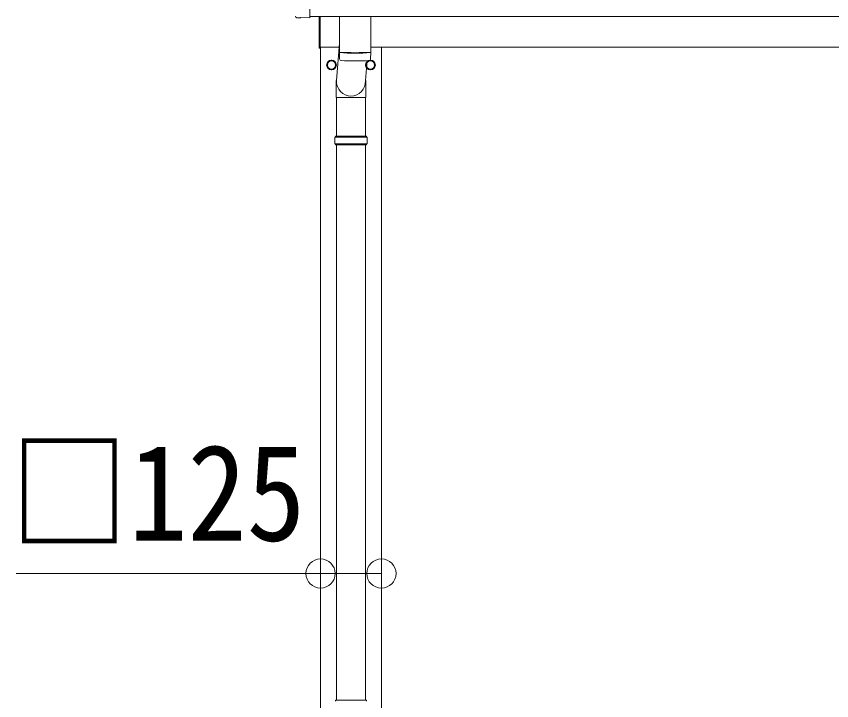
# Model space of a CAD drawing. Units: millimetres at full size, sheet at 1:60; details may follow other scales. Extents: x -16864 to 16864, y -11640 to 11640.
# Drawn here: x -10341 to -8667, y -6451 to -5046 of the extents above; entities that cross this region are included whole.
import ezdxf
from ezdxf.enums import TextEntityAlignment as Align

# ---------------------------------------------------------------- set-up
doc = ezdxf.new("R2010")
doc.units = ezdxf.units.MM
doc.header["$LTSCALE"] = 60
doc.header["$PDMODE"] = 32
doc.header["$PDSIZE"] = 60
for name, color, linetype, lineweight in [('0-2_TEXT1', 4, 'Continuous', 9), ('0-8_TABLE1', 6, 'Continuous', 9), ('0-9_DIM1', 7, 'Continuous', 9)]:
    doc.layers.add(name, color=color, linetype=linetype, lineweight=lineweight)
doc.styles.add('ＭＳ ゴシック', font='')
doc.styles.get('ＭＳ ゴシック').set_extended_font_data('MS Gothic')

msp = doc.modelspace()

# ---------------------------------------------------------------- linework, layer by layer
at = {"layer": '0-2_TEXT1'}
for p, q in [((-9738.55, -4850.4), (-9738.55, -5049.26)), ((-9758.19, -5049.26), (-9765.11, -5048.89)), ((-9738.55, -5046.23), (-6696.55, -5046.23)), ((-9719.55, -5111.63), (-9719.55, -5046.33)), ((-9717.55, -5046.33), (-9717.55, -5111.63)), ((-9717.55, -5111.63), (-9719.55, -5111.63)), ((-9717.55, -5109.13), (-9678.26, -5109.13)), ((-9716.55, -8109.13), (-9716.55, -5109.13)), ((-9613.55, -5109.13), (-6821.55, -5109.13)), ((-9591.55, -5109.13), (-9591.55, -8109.13)), ((-9685.46, -5145.88), (-9685.56, -5145.88)), ((-9685.46, -5146.38), (-9685.56, -5146.38)), ((-9622.65, -5145.88), (-9622.55, -5145.88)), ((-9622.65, -5146.38), (-9622.55, -5146.38))]:
    msp.add_line(p, q, dxfattribs=at)
msp.add_lwpolyline([(-9757.44, -5048.98), (-9756.78, -5048.35), (-9738.55, -5049.26)], dxfattribs=at)
for points in [[(-9694.05, -5136.32), (-9702.55, -5141.22), (-9702.55, -5151.04), (-9694.05, -5155.95), (-9685.55, -5151.04), (-9685.55, -5141.22)], [(-9614.05, -5136.32), (-9605.55, -5141.22), (-9605.55, -5151.04), (-9614.05, -5155.95), (-9622.55, -5151.04), (-9622.55, -5141.22)]]:
    msp.add_lwpolyline(points, close=True, dxfattribs=at)
for centre, radius in [((-9694.05, -5146.13), 10), ((-9694.05, -5146.13), 8.5), ((-9614.05, -5146.13), 10), ((-9614.05, -5146.13), 8.5)]:
    msp.add_circle(centre, radius, dxfattribs=at)
for centre, start, end in [((-9694.05, -5146.13), 111.25399, 128.74601), ((-9694.05, -5146.13), 51.25399, 68.74601), ((-9614.05, -5146.13), 111.25399, 128.74601), ((-9614.05, -5146.13), 51.25399, 68.74601), ((-9694.05, -5146.13), 171.25399, 188.74601), ((-9694.05, -5146.13), 231.25399, 248.74601), ((-9694.05, -5146.13), 291.25399, 308.74601), ((-9694.05, -5146.13), 1.66581, 8.74601), ((-9694.05, -5146.13), 351.25399, 358.33419), ((-9614.05, -5146.13), 171.25399, 178.33419), ((-9614.05, -5146.13), 181.66581, 188.74601), ((-9614.05, -5146.13), 231.25399, 248.74601), ((-9614.05, -5146.13), 291.25399, 308.74601), ((-9614.05, -5146.13), 351.25399, 8.74601)]:
    msp.add_arc(centre, 8.6, start, end, dxfattribs=at)
for centre, major_axis, start_param, end_param in [((-9764.94, -5045.89), (-2.18, -2.07), 5.5252311, 7.0411395), ((-9758.13, -5048.26), (-0.727, -0.69), 0.7579542, 1.5707963)]:
    msp.add_ellipse(centre, major_axis=major_axis, ratio=0.9974, start_param=start_param, end_param=end_param, dxfattribs=at)
at = {"layer": '0-8_TABLE1'}
for p, q in [((-9716.55, -6190.03), (-10341.13, -6190.03)), ((-9591.55, -6190.03), (-9716.55, -6190.03))]:
    msp.add_line(p, q, dxfattribs=at)
for p in [(-9716.55, -6190.03), (-9591.55, -6190.03)]:
    msp.add_point(p, dxfattribs=at)
at = {"layer": '0-9_DIM1'}
for p, q in [((-9677.55, -5046.23), (-9677.55, -5119.68)), ((-9613.55, -5046.23), (-9613.55, -5119.68)), ((-9677.55, -5100.87), (-9684.11, -5178.18)), ((-9677.36, -5133.66), (-9677.58, -5120.68)), ((-9673.08, -5119.96), (-9673.06, -5120.96)), ((-9618.03, -5119.96), (-9618.05, -5120.96)), ((-9613.52, -5120.68), (-9613.75, -5133.66)), ((-9620.56, -5137.03), (-9624, -5178.18)), ((-9684.2, -5212.84), (-9684.2, -5178.18)), ((-9623.9, -5212.84), (-9623.9, -5178.18)), ((-9684.2, -5212.84), (-9654.05, -5212.84)), ((-9684.05, -5212.84), (-9684.05, -5292.14)), ((-9623.9, -5212.84), (-9654.05, -5212.84)), ((-9624.05, -5212.84), (-9624.05, -5292.14)), ((-9621.05, -5294.14), (-9687.05, -5294.14)), ((-9622.05, -5292.14), (-9686.05, -5292.14)), ((-9686.05, -5292.14), (-9686.05, -5294.14)), ((-9622.05, -5292.14), (-9622.05, -5294.14)), ((-9621.05, -5308.14), (-9687.05, -5308.14)), ((-9686.05, -5310.14), (-9686.05, -5308.14)), ((-9622.05, -5310.14), (-9686.05, -5310.14)), ((-9684.05, -5310.14), (-9684.05, -6450.13)), ((-9624.05, -5310.14), (-9624.05, -6450.13)), ((-9622.05, -5310.14), (-9622.05, -5308.14)), ((-9622.05, -6450.12), (-9686.05, -6450.12)), ((-9686.05, -6450.12), (-9686.05, -6452.12)), ((-9622.05, -6450.12), (-9622.05, -6452.12))]:
    msp.add_line(p, q, dxfattribs=at)
for centre, radius, start, end in [((-9645.55, -4639.95), 480.8, 266.18381, 273.81619), ((-9645.55, -4640.95), 480.8, 266.18381, 273.81619), ((-9673.94, -5133.43), 3.43, 183.91307, 262.91645), ((-9645.56, -4617.97), 519.67, 266.82357, 273.17802), ((-9617.17, -5133.43), 3.43, 277.00994, 356.09787), ((-9638.3, -5301.14), 49.25, 171.82876, 180.00002), ((-9638.3, -5301.14), 49.25, 180.00002, 188.17127), ((-9669.8, -5301.14), 49.25, 359.99998, 8.17124), ((-9669.8, -5301.14), 49.25, 351.82873, 359.99998)]:
    msp.add_arc(centre, radius, start, end, dxfattribs=at)
msp.add_ellipse((-9654.05, -5178.18), major_axis=(0, -31.56), ratio=0.952301, start_param=4.712389, end_param=7.8539816, dxfattribs=at)

# ---------------------------------------------------------------- texts
at = {"layer": '0-8_TABLE1', "color": 7, "style": 'ＭＳ ゴシック', "width": 0.9}
msp.add_text('□125', height=197.9, dxfattribs=at).set_placement((-10353.73, -6182.17), align=Align.BOTTOM_LEFT)

doc.saveas('drawing.dxf')
